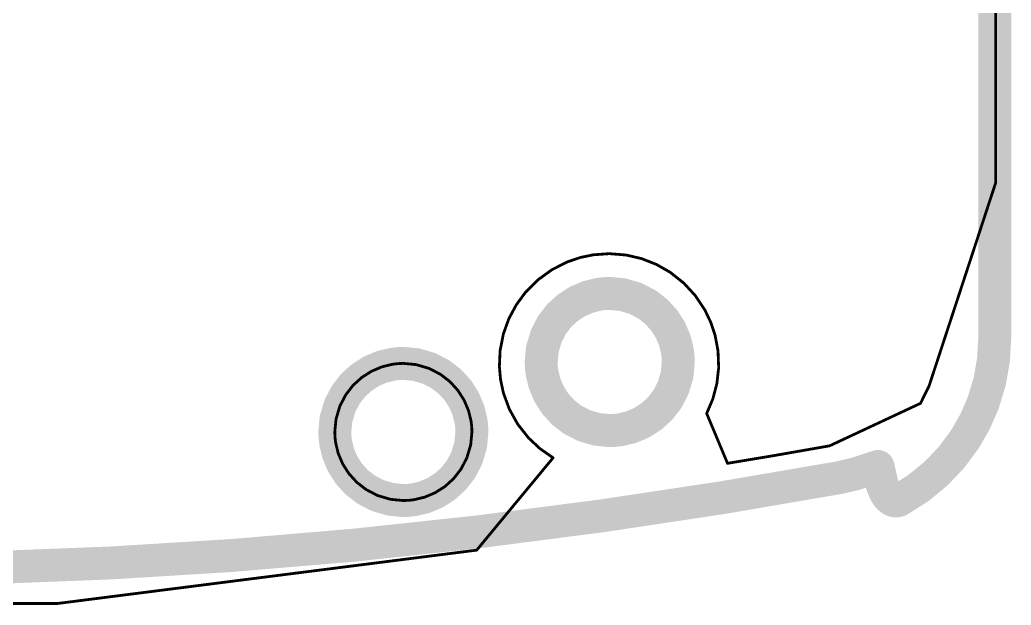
# Model space of a CAD drawing. Extents: x 1.9 to 12.9, y 1.8 to 9.9.
# Drawn here: x 3.381 to 4.804, y 5.466 to 6.306 of the extents above; entities that cross this region are included whole.
import ezdxf

# ---------------------------------------------------------------- set-up
doc = ezdxf.new("R2010")
doc.units = 0
doc.layers.add('MECHANICAL2', color=216, linetype='CONTINUOUS')
doc.layers.add('MECHANICAL3', color=76, linetype='CONTINUOUS')

msp = doc.modelspace()

# ---------------------------------------------------------------- linework, layer by layer
at = {"layer": 'MECHANICAL2', "const_width": 0.0472441}
for points in [[(4.7806612, 5.8484028), (4.7806612, 6.7658584)], [(4.1972652, 5.9085128), (4.2125044, 5.9122048)], [(4.2125044, 5.9122048), (4.2203336, 5.913132)], [(4.2203336, 5.913132), (4.2279852, 5.9134296)], [(4.2279852, 5.9134296), (4.2463764, 5.911696)], [(4.2463764, 5.911696), (4.2651716, 5.9061344)], [(4.1681664, 5.8931664), (4.1822568, 5.902162)], [(4.1822568, 5.902162), (4.1972652, 5.9085128)], [(4.2651716, 5.9061344), (4.2814456, 5.8976452)], [(4.2814456, 5.8976452), (4.2947568, 5.8873164)], [(4.1556732, 5.8817764), (4.1681664, 5.8931664)], [(4.2947568, 5.8873164), (4.3061468, 5.8748228)], [(4.1368548, 5.8521912), (4.1453444, 5.8684648)], [(4.1453444, 5.8684648), (4.1556732, 5.8817764)], [(4.3061468, 5.8748228), (4.3151424, 5.8607328)], [(4.3151424, 5.8607328), (4.3214932, 5.8457244)], [(4.1312936, 5.833396), (4.1368548, 5.8521912)], [(4.3214932, 5.8457244), (4.3251852, 5.8304852)], [(4.7788836, 5.8177584), (4.7806612, 5.8484028)], [(4.12956, 5.8150044), (4.1312936, 5.833396)], [(4.3251852, 5.8304852), (4.3261124, 5.822656)], [(3.9010028, 5.8080856), (3.916242, 5.8117776)], [(3.916242, 5.8117776), (3.9240708, 5.8127048)], [(3.9240708, 5.8127048), (3.9317228, 5.8130024)], [(3.9317228, 5.8130024), (3.950114, 5.8112688)], [(4.12956, 5.8150044), (4.1298576, 5.8073528)], [(4.3246768, 5.7966132), (4.3264104, 5.8150044)], [(4.3261124, 5.822656), (4.3264104, 5.8150044)], [(4.7735892, 5.7875964), (4.7788836, 5.8177584)], [(3.8719044, 5.7927392), (3.885994, 5.8017352)], [(3.885994, 5.8017352), (3.9010028, 5.8080856)], [(3.950114, 5.8112688), (3.9689092, 5.8057072)], [(3.9689092, 5.8057072), (3.9851828, 5.7972184)], [(3.9851828, 5.7972184), (3.9984948, 5.7868896)], [(4.1298576, 5.8073528), (4.1307848, 5.799524)], [(4.1307848, 5.799524), (4.1344768, 5.7842848)], [(3.8594108, 5.7813496), (3.8719044, 5.7927392)], [(3.9984948, 5.7868896), (4.0098852, 5.774396)], [(4.1344768, 5.7842848), (4.1408276, 5.769276)], [(4.3191152, 5.777818), (4.3246768, 5.7966132)], [(4.7642232, 5.756552), (4.7735892, 5.7875964)], [(3.849082, 5.7680376), (3.8594108, 5.7813496)], [(4.0098852, 5.774396), (4.0188804, 5.7603056)], [(4.1408276, 5.769276), (4.1498232, 5.755186)], [(4.310626, 5.761544), (4.3191152, 5.777818)], [(3.8405924, 5.751764), (3.849082, 5.7680376)], [(4.0188804, 5.7603056), (4.0252308, 5.7452976)], [(4.1498232, 5.755186), (4.1612132, 5.7426924)], [(4.3002972, 5.7482324), (4.310626, 5.761544)], [(4.7525576, 5.729702), (4.7642232, 5.756552)], [(3.8350308, 5.7329688), (3.8405924, 5.751764)], [(4.0252308, 5.7452976), (4.0289236, 5.7300584)], [(4.1612132, 5.7426924), (4.1745248, 5.7323636)], [(4.2878036, 5.7368428), (4.3002972, 5.7482324)], [(3.8332972, 5.7145776), (3.8350308, 5.7329688)], [(4.0289236, 5.7300584), (4.02985, 5.7222288)], [(4.1745248, 5.7323636), (4.1907984, 5.7238744)], [(4.2587048, 5.7214964), (4.2737136, 5.7278472)], [(4.2737136, 5.7278472), (4.2878036, 5.7368428)], [(4.7380088, 5.7043372), (4.7525576, 5.729702)], [(3.8332972, 5.7145776), (3.8335956, 5.7069256)], [(4.0284148, 5.6961856), (4.0301476, 5.7145776)], [(4.02985, 5.7222288), (4.0301476, 5.7145776)], [(4.1907984, 5.7238744), (4.2095936, 5.7183128)], [(4.2095936, 5.7183128), (4.2279852, 5.7165792)], [(4.2279852, 5.7165792), (4.2356368, 5.7168772)], [(4.2356368, 5.7168772), (4.2434656, 5.7178044)], [(4.2434656, 5.7178044), (4.2587048, 5.7214964)], [(3.8335956, 5.7069256), (3.8345228, 5.6990968)], [(3.8345228, 5.6990968), (3.838214, 5.6838576)], [(4.7187048, 5.6782856), (4.7380088, 5.7043372)], [(3.838214, 5.6838576), (3.8445652, 5.6688488)], [(4.0228532, 5.6773912), (4.0284148, 5.6961856)], [(4.0143636, 5.6611168), (4.0228532, 5.6773912)], [(4.6963224, 5.6547736), (4.7187048, 5.6782856)], [(3.8445652, 5.6688488), (3.8535612, 5.6547592)], [(4.004034, 5.6478056), (4.0143636, 5.6611168)], [(4.5591116, 5.6492816), (4.5834072, 5.6552972)], [(4.5834072, 5.6552972), (4.5982748, 5.6601788)], [(4.5982748, 5.6601788), (4.6131384, 5.6650732)], [(4.6131384, 5.6650732), (4.6132492, 5.6644608)], [(4.6132492, 5.6644608), (4.613318, 5.664078)], [(4.613318, 5.664078), (4.6133868, 5.6636952)], [(4.6133868, 5.6636952), (4.6190136, 5.6390296)], [(3.8535612, 5.6547592), (3.8649508, 5.6422656)], [(3.8649508, 5.6422656), (3.878262, 5.6319368)], [(3.9915412, 5.636416), (4.004034, 5.6478056)], [(4.3881016, 5.6200256), (4.5591116, 5.6492816)], [(4.6712448, 5.6342048), (4.6963224, 5.6547736)], [(3.878262, 5.6319368), (3.8945364, 5.6234472)], [(3.962442, 5.6210688), (3.9774516, 5.62742)], [(3.9774516, 5.62742), (3.9915412, 5.636416)], [(4.6190136, 5.6390296), (4.6239528, 5.6272096)], [(4.6239528, 5.6272096), (4.6267768, 5.62287)], [(4.6438244, 5.6168604), (4.6712448, 5.6342048)], [(3.8945364, 5.6234472), (3.9133308, 5.6178856)], [(3.9133308, 5.6178856), (3.9317228, 5.616152)], [(3.9317228, 5.616152), (3.939374, 5.6164504)], [(3.939374, 5.6164504), (3.9472036, 5.6173776)], [(3.9472036, 5.6173776), (3.962442, 5.6210688)], [(4.216464, 5.5941704), (4.3881016, 5.6200256)], [(4.6267768, 5.62287), (4.6293168, 5.6199896)], [(4.6293168, 5.6199896), (4.632004, 5.6177988)], [(4.632004, 5.6177988), (4.6345276, 5.6164384)], [(4.6345276, 5.6164384), (4.6368088, 5.6157456)], [(4.6368088, 5.6157456), (4.6387692, 5.6155492)], [(4.6387692, 5.6155492), (4.640416, 5.6156756)], [(4.640416, 5.6156756), (4.642168, 5.6161196)], [(4.642168, 5.6161196), (4.6438244, 5.6168604)], [(4.0370664, 5.5709888), (4.216464, 5.5941704)], [(3.8598884, 5.5520368), (4.0370664, 5.5709888)], [(3.6848768, 5.5372532), (3.8598884, 5.5520368)], [(3.5120356, 5.5265836), (3.6848768, 5.5372532)], [(3.3412912, 5.51997), (3.5120356, 5.5265836)]]:
    msp.add_lwpolyline(points, dxfattribs=at)
at = {"layer": 'MECHANICAL2', "const_width": 0.023622}
for points in [[(4.2006934, 5.9122048, 1), (4.2243154, 5.9122048, 1)], [(4.2006934, 5.9122048, 1), (4.2243154, 5.9122048, 1)], [(4.2085226, 5.913132, 1), (4.2321446, 5.913132, 1)], [(4.2085226, 5.913132, 1), (4.2321446, 5.913132, 1)], [(4.2161742, 5.9134296, 1), (4.2397962, 5.9134296, 1)], [(4.2161742, 5.9134296, 1), (4.2397962, 5.9134296, 1)], [(4.2345654, 5.911696, 1), (4.2581874, 5.911696, 1)], [(4.2345654, 5.911696, 1), (4.2581874, 5.911696, 1)], [(4.1704458, 5.902162, 1), (4.1940678, 5.902162, 1)], [(4.1704458, 5.902162, 1), (4.1940678, 5.902162, 1)], [(4.1854542, 5.9085128, 1), (4.2090762, 5.9085128, 1)], [(4.1854542, 5.9085128, 1), (4.2090762, 5.9085128, 1)], [(4.2533606, 5.9061344, 1), (4.2769826, 5.9061344, 1)], [(4.2533606, 5.9061344, 1), (4.2769826, 5.9061344, 1)], [(4.2696346, 5.8976452, 1), (4.2932566, 5.8976452, 1)], [(4.2696346, 5.8976452, 1), (4.2932566, 5.8976452, 1)], [(4.1563554, 5.8931664, 1), (4.1799774, 5.8931664, 1)], [(4.1563554, 5.8931664, 1), (4.1799774, 5.8931664, 1)], [(4.2829458, 5.8873164, 1), (4.3065678, 5.8873164, 1)], [(4.2829458, 5.8873164, 1), (4.3065678, 5.8873164, 1)], [(4.1335334, 5.8684648, 1), (4.1571554, 5.8684648, 1)], [(4.1335334, 5.8684648, 1), (4.1571554, 5.8684648, 1)], [(4.1438622, 5.8817764, 1), (4.1674842, 5.8817764, 1)], [(4.1438622, 5.8817764, 1), (4.1674842, 5.8817764, 1)], [(4.2943358, 5.8748228, 1), (4.3179578, 5.8748228, 1)], [(4.2943358, 5.8748228, 1), (4.3179578, 5.8748228, 1)], [(4.3033314, 5.8607328, 1), (4.3269534, 5.8607328, 1)], [(4.3033314, 5.8607328, 1), (4.3269534, 5.8607328, 1)], [(4.1250438, 5.8521912, 1), (4.1486658, 5.8521912, 1)], [(4.1250438, 5.8521912, 1), (4.1486658, 5.8521912, 1)], [(4.3096822, 5.8457244, 1), (4.3333042, 5.8457244, 1)], [(4.3096822, 5.8457244, 1), (4.3333042, 5.8457244, 1)], [(4.7688502, 5.8484028, 1), (4.7924722, 5.8484028, 1)], [(4.7688502, 5.8484028, 1), (4.7924722, 5.8484028, 1)], [(4.1194826, 5.833396, 1), (4.1431046, 5.833396, 1)], [(4.1194826, 5.833396, 1), (4.1431046, 5.833396, 1)], [(4.3133742, 5.8304852, 1), (4.3369962, 5.8304852, 1)], [(4.3133742, 5.8304852, 1), (4.3369962, 5.8304852, 1)], [(3.904431, 5.8117776, 1), (3.928053, 5.8117776, 1)], [(3.904431, 5.8117776, 1), (3.928053, 5.8117776, 1)], [(3.9122598, 5.8127048, 1), (3.9358818, 5.8127048, 1)], [(3.9122598, 5.8127048, 1), (3.9358818, 5.8127048, 1)], [(3.9199118, 5.8130024, 1), (3.9435338, 5.8130024, 1)], [(3.9199118, 5.8130024, 1), (3.9435338, 5.8130024, 1)], [(4.117749, 5.8150044, 1), (4.141371, 5.8150044, 1)], [(4.117749, 5.8150044, 1), (4.141371, 5.8150044, 1)], [(4.3143014, 5.822656, 1), (4.3379234, 5.822656, 1)], [(4.3143014, 5.822656, 1), (4.3379234, 5.822656, 1)], [(4.3145994, 5.8150044, 1), (4.3382214, 5.8150044, 1)], [(4.3145994, 5.8150044, 1), (4.3382214, 5.8150044, 1)], [(4.7670726, 5.8177584, 1), (4.7906946, 5.8177584, 1)], [(4.7670726, 5.8177584, 1), (4.7906946, 5.8177584, 1)], [(3.874183, 5.8017352, 1), (3.897805, 5.8017352, 1)], [(3.874183, 5.8017352, 1), (3.897805, 5.8017352, 1)], [(3.8891918, 5.8080856, 1), (3.9128138, 5.8080856, 1)], [(3.8891918, 5.8080856, 1), (3.9128138, 5.8080856, 1)], [(3.938303, 5.8112688, 1), (3.961925, 5.8112688, 1)], [(3.938303, 5.8112688, 1), (3.961925, 5.8112688, 1)], [(3.9570982, 5.8057072, 1), (3.9807202, 5.8057072, 1)], [(3.9570982, 5.8057072, 1), (3.9807202, 5.8057072, 1)], [(3.9733718, 5.7972184, 1), (3.9969938, 5.7972184, 1)], [(3.9733718, 5.7972184, 1), (3.9969938, 5.7972184, 1)], [(4.1180466, 5.8073528, 1), (4.1416686, 5.8073528, 1)], [(4.1180466, 5.8073528, 1), (4.1416686, 5.8073528, 1)], [(4.1189738, 5.799524, 1), (4.1425958, 5.799524, 1)], [(4.1189738, 5.799524, 1), (4.1425958, 5.799524, 1)], [(3.8600934, 5.7927392, 1), (3.8837154, 5.7927392, 1)], [(3.8600934, 5.7927392, 1), (3.8837154, 5.7927392, 1)], [(3.9866838, 5.7868896, 1), (4.0103058, 5.7868896, 1)], [(3.9866838, 5.7868896, 1), (4.0103058, 5.7868896, 1)], [(4.1226658, 5.7842848, 1), (4.1462878, 5.7842848, 1)], [(4.1226658, 5.7842848, 1), (4.1462878, 5.7842848, 1)], [(4.3128658, 5.7966132, 1), (4.3364878, 5.7966132, 1)], [(4.3128658, 5.7966132, 1), (4.3364878, 5.7966132, 1)], [(4.7617782, 5.7875964, 1), (4.7854002, 5.7875964, 1)], [(4.7617782, 5.7875964, 1), (4.7854002, 5.7875964, 1)], [(3.8475998, 5.7813496, 1), (3.8712218, 5.7813496, 1)], [(3.8475998, 5.7813496, 1), (3.8712218, 5.7813496, 1)], [(3.9980742, 5.774396, 1), (4.0216962, 5.774396, 1)], [(3.9980742, 5.774396, 1), (4.0216962, 5.774396, 1)], [(4.1290166, 5.769276, 1), (4.1526386, 5.769276, 1)], [(4.1290166, 5.769276, 1), (4.1526386, 5.769276, 1)], [(4.3073042, 5.777818, 1), (4.3309262, 5.777818, 1)], [(4.3073042, 5.777818, 1), (4.3309262, 5.777818, 1)], [(3.837271, 5.7680376, 1), (3.860893, 5.7680376, 1)], [(3.837271, 5.7680376, 1), (3.860893, 5.7680376, 1)], [(4.0070694, 5.7603056, 1), (4.0306914, 5.7603056, 1)], [(4.0070694, 5.7603056, 1), (4.0306914, 5.7603056, 1)], [(4.1380122, 5.755186, 1), (4.1616342, 5.755186, 1)], [(4.1380122, 5.755186, 1), (4.1616342, 5.755186, 1)], [(4.298815, 5.761544, 1), (4.322437, 5.761544, 1)], [(4.298815, 5.761544, 1), (4.322437, 5.761544, 1)], [(4.7524122, 5.756552, 1), (4.7760342, 5.756552, 1)], [(4.7524122, 5.756552, 1), (4.7760342, 5.756552, 1)], [(3.8287814, 5.751764, 1), (3.8524034, 5.751764, 1)], [(3.8287814, 5.751764, 1), (3.8524034, 5.751764, 1)], [(4.0134198, 5.7452976, 1), (4.0370418, 5.7452976, 1)], [(4.0134198, 5.7452976, 1), (4.0370418, 5.7452976, 1)], [(4.1494022, 5.7426924, 1), (4.1730242, 5.7426924, 1)], [(4.1494022, 5.7426924, 1), (4.1730242, 5.7426924, 1)], [(4.2884862, 5.7482324, 1), (4.3121082, 5.7482324, 1)], [(4.2884862, 5.7482324, 1), (4.3121082, 5.7482324, 1)], [(3.8232198, 5.7329688, 1), (3.8468418, 5.7329688, 1)], [(3.8232198, 5.7329688, 1), (3.8468418, 5.7329688, 1)], [(4.0171126, 5.7300584, 1), (4.0407346, 5.7300584, 1)], [(4.0171126, 5.7300584, 1), (4.0407346, 5.7300584, 1)], [(4.1627138, 5.7323636, 1), (4.1863358, 5.7323636, 1)], [(4.1627138, 5.7323636, 1), (4.1863358, 5.7323636, 1)], [(4.2619026, 5.7278472, 1), (4.2855246, 5.7278472, 1)], [(4.2619026, 5.7278472, 1), (4.2855246, 5.7278472, 1)], [(4.2759926, 5.7368428, 1), (4.2996146, 5.7368428, 1)], [(4.2759926, 5.7368428, 1), (4.2996146, 5.7368428, 1)], [(4.7407466, 5.729702, 1), (4.7643686, 5.729702, 1)], [(4.7407466, 5.729702, 1), (4.7643686, 5.729702, 1)], [(3.8214862, 5.7145776, 1), (3.8451082, 5.7145776, 1)], [(3.8214862, 5.7145776, 1), (3.8451082, 5.7145776, 1)], [(4.018039, 5.7222288, 1), (4.041661, 5.7222288, 1)], [(4.018039, 5.7222288, 1), (4.041661, 5.7222288, 1)], [(4.0183366, 5.7145776, 1), (4.0419586, 5.7145776, 1)], [(4.0183366, 5.7145776, 1), (4.0419586, 5.7145776, 1)], [(4.1789874, 5.7238744, 1), (4.2026094, 5.7238744, 1)], [(4.1789874, 5.7238744, 1), (4.2026094, 5.7238744, 1)], [(4.1977826, 5.7183128, 1), (4.2214046, 5.7183128, 1)], [(4.1977826, 5.7183128, 1), (4.2214046, 5.7183128, 1)], [(4.2161742, 5.7165792, 1), (4.2397962, 5.7165792, 1)], [(4.2161742, 5.7165792, 1), (4.2397962, 5.7165792, 1)], [(4.2238258, 5.7168772, 1), (4.2474478, 5.7168772, 1)], [(4.2238258, 5.7168772, 1), (4.2474478, 5.7168772, 1)], [(4.2316546, 5.7178044, 1), (4.2552766, 5.7178044, 1)], [(4.2316546, 5.7178044, 1), (4.2552766, 5.7178044, 1)], [(4.2468938, 5.7214964, 1), (4.2705158, 5.7214964, 1)], [(4.2468938, 5.7214964, 1), (4.2705158, 5.7214964, 1)], [(3.8217846, 5.7069256, 1), (3.8454066, 5.7069256, 1)], [(3.8217846, 5.7069256, 1), (3.8454066, 5.7069256, 1)], [(3.8227118, 5.6990968, 1), (3.8463338, 5.6990968, 1)], [(3.8227118, 5.6990968, 1), (3.8463338, 5.6990968, 1)], [(4.7261978, 5.7043372, 1), (4.7498198, 5.7043372, 1)], [(4.7261978, 5.7043372, 1), (4.7498198, 5.7043372, 1)], [(3.826403, 5.6838576, 1), (3.850025, 5.6838576, 1)], [(3.826403, 5.6838576, 1), (3.850025, 5.6838576, 1)], [(4.0166038, 5.6961856, 1), (4.0402258, 5.6961856, 1)], [(4.0166038, 5.6961856, 1), (4.0402258, 5.6961856, 1)], [(4.0110422, 5.6773912, 1), (4.0346642, 5.6773912, 1)], [(4.0110422, 5.6773912, 1), (4.0346642, 5.6773912, 1)], [(4.7068938, 5.6782856, 1), (4.7305158, 5.6782856, 1)], [(4.7068938, 5.6782856, 1), (4.7305158, 5.6782856, 1)], [(3.8327542, 5.6688488, 1), (3.8563762, 5.6688488, 1)], [(3.8327542, 5.6688488, 1), (3.8563762, 5.6688488, 1)], [(4.0025526, 5.6611168, 1), (4.0261746, 5.6611168, 1)], [(4.0025526, 5.6611168, 1), (4.0261746, 5.6611168, 1)], [(4.5715962, 5.6552972, 1), (4.5952182, 5.6552972, 1)], [(4.5715962, 5.6552972, 1), (4.5952182, 5.6552972, 1)], [(4.5864638, 5.6601788, 1), (4.6100858, 5.6601788, 1)], [(4.5864638, 5.6601788, 1), (4.6100858, 5.6601788, 1)], [(4.6013274, 5.6650732, 1), (4.6249494, 5.6650732, 1)], [(4.6013274, 5.6650732, 1), (4.6249494, 5.6650732, 1)], [(4.6014382, 5.6644608, 1), (4.6250602, 5.6644608, 1)], [(4.6014382, 5.6644608, 1), (4.6250602, 5.6644608, 1)], [(4.601507, 5.664078, 1), (4.625129, 5.664078, 1)], [(4.601507, 5.664078, 1), (4.625129, 5.664078, 1)], [(4.6015758, 5.6636952, 1), (4.6251978, 5.6636952, 1)], [(4.6015758, 5.6636952, 1), (4.6251978, 5.6636952, 1)], [(3.8417502, 5.6547592, 1), (3.8653722, 5.6547592, 1)], [(3.8417502, 5.6547592, 1), (3.8653722, 5.6547592, 1)], [(3.8531398, 5.6422656, 1), (3.8767618, 5.6422656, 1)], [(3.8531398, 5.6422656, 1), (3.8767618, 5.6422656, 1)], [(3.992223, 5.6478056, 1), (4.015845, 5.6478056, 1)], [(3.992223, 5.6478056, 1), (4.015845, 5.6478056, 1)], [(4.5473006, 5.6492816, 1), (4.5709226, 5.6492816, 1)], [(4.5473006, 5.6492816, 1), (4.5709226, 5.6492816, 1)], [(4.6845114, 5.6547736, 1), (4.7081334, 5.6547736, 1)], [(4.6845114, 5.6547736, 1), (4.7081334, 5.6547736, 1)], [(3.866451, 5.6319368, 1), (3.890073, 5.6319368, 1)], [(3.866451, 5.6319368, 1), (3.890073, 5.6319368, 1)], [(3.9656406, 5.62742, 1), (3.9892626, 5.62742, 1)], [(3.9656406, 5.62742, 1), (3.9892626, 5.62742, 1)], [(3.9797302, 5.636416, 1), (4.0033522, 5.636416, 1)], [(3.9797302, 5.636416, 1), (4.0033522, 5.636416, 1)], [(4.6072026, 5.6390296, 1), (4.6308246, 5.6390296, 1)], [(4.6072026, 5.6390296, 1), (4.6308246, 5.6390296, 1)], [(4.6121418, 5.6272096, 1), (4.6357638, 5.6272096, 1)], [(4.6121418, 5.6272096, 1), (4.6357638, 5.6272096, 1)], [(4.6594338, 5.6342048, 1), (4.6830558, 5.6342048, 1)], [(4.6594338, 5.6342048, 1), (4.6830558, 5.6342048, 1)], [(3.8827254, 5.6234472, 1), (3.9063474, 5.6234472, 1)], [(3.8827254, 5.6234472, 1), (3.9063474, 5.6234472, 1)], [(3.9015198, 5.6178856, 1), (3.9251418, 5.6178856, 1)], [(3.9015198, 5.6178856, 1), (3.9251418, 5.6178856, 1)], [(3.9199118, 5.616152, 1), (3.9435338, 5.616152, 1)], [(3.9199118, 5.616152, 1), (3.9435338, 5.616152, 1)], [(3.927563, 5.6164504, 1), (3.951185, 5.6164504, 1)], [(3.927563, 5.6164504, 1), (3.951185, 5.6164504, 1)], [(3.9353926, 5.6173776, 1), (3.9590146, 5.6173776, 1)], [(3.9353926, 5.6173776, 1), (3.9590146, 5.6173776, 1)], [(3.950631, 5.6210688, 1), (3.974253, 5.6210688, 1)], [(3.950631, 5.6210688, 1), (3.974253, 5.6210688, 1)], [(4.3762906, 5.6200256, 1), (4.3999126, 5.6200256, 1)], [(4.3762906, 5.6200256, 1), (4.3999126, 5.6200256, 1)], [(4.6149658, 5.62287, 1), (4.6385878, 5.62287, 1)], [(4.6149658, 5.62287, 1), (4.6385878, 5.62287, 1)], [(4.6175058, 5.6199896, 1), (4.6411278, 5.6199896, 1)], [(4.6175058, 5.6199896, 1), (4.6411278, 5.6199896, 1)], [(4.620193, 5.6177988, 1), (4.643815, 5.6177988, 1)], [(4.620193, 5.6177988, 1), (4.643815, 5.6177988, 1)], [(4.6227166, 5.6164384, 1), (4.6463386, 5.6164384, 1)], [(4.6227166, 5.6164384, 1), (4.6463386, 5.6164384, 1)], [(4.6249978, 5.6157456, 1), (4.6486198, 5.6157456, 1)], [(4.6249978, 5.6157456, 1), (4.6486198, 5.6157456, 1)], [(4.6269582, 5.6155492, 1), (4.6505802, 5.6155492, 1)], [(4.6269582, 5.6155492, 1), (4.6505802, 5.6155492, 1)], [(4.628605, 5.6156756, 1), (4.652227, 5.6156756, 1)], [(4.628605, 5.6156756, 1), (4.652227, 5.6156756, 1)], [(4.630357, 5.6161196, 1), (4.653979, 5.6161196, 1)], [(4.630357, 5.6161196, 1), (4.653979, 5.6161196, 1)], [(4.6320134, 5.6168604, 1), (4.6556354, 5.6168604, 1)], [(4.6320134, 5.6168604, 1), (4.6556354, 5.6168604, 1)], [(4.204653, 5.5941704, 1), (4.228275, 5.5941704, 1)], [(4.204653, 5.5941704, 1), (4.228275, 5.5941704, 1)], [(4.0252554, 5.5709888, 1), (4.0488774, 5.5709888, 1)], [(4.0252554, 5.5709888, 1), (4.0488774, 5.5709888, 1)], [(3.8480774, 5.5520368, 1), (3.8716994, 5.5520368, 1)], [(3.8480774, 5.5520368, 1), (3.8716994, 5.5520368, 1)], [(3.6730658, 5.5372532, 1), (3.6966878, 5.5372532, 1)], [(3.6730658, 5.5372532, 1), (3.6966878, 5.5372532, 1)], [(3.5002246, 5.5265836, 1), (3.5238466, 5.5265836, 1)], [(3.5002246, 5.5265836, 1), (3.5238466, 5.5265836, 1)]]:
    msp.add_lwpolyline(points, format="xyb", close=True, dxfattribs=at)
at = {"layer": 'MECHANICAL3', "const_width": 0.004}
for points in [[(4.7820148, 6.0720836), (4.7820148, 6.5631103)], [(4.6864052, 5.7806144), (4.7820148, 6.0720836)], [(4.1671524, 5.958668), (4.185762, 5.9649888)], [(4.185762, 5.9649888), (4.2042836, 5.968836)], [(4.2042836, 5.968836), (4.2273844, 5.9704824)], [(4.2273844, 5.9704824), (4.2515268, 5.9685608)], [(4.2515268, 5.9685608), (4.2738116, 5.963364)], [(4.2738116, 5.963364), (4.2949972, 5.9550456)], [(4.1249684, 5.9329616), (4.1451124, 5.94752)], [(4.1451124, 5.94752), (4.1671524, 5.958668)], [(4.2949972, 5.9550456), (4.3146628, 5.9438264)], [(4.1072644, 5.9152952), (4.1249684, 5.9329616)], [(4.3146628, 5.9438264), (4.3342692, 5.9282976)], [(4.3342692, 5.9282976), (4.3510724, 5.9099848)], [(4.093834, 5.8970688), (4.1072644, 5.9152952)], [(4.3510724, 5.9099848), (4.3647108, 5.8893928)], [(4.083106, 5.876996), (4.093834, 5.8970688)], [(4.0753508, 5.8554664), (4.083106, 5.876996)], [(4.3647108, 5.8893928), (4.3731524, 5.871644)], [(4.3731524, 5.871644), (4.37913, 5.8536968)], [(4.070634, 5.8317112), (4.0753508, 5.8554664)], [(4.37913, 5.8536968), (4.3834532, 5.8309448)], [(4.0695796, 5.808576), (4.070634, 5.8317112)], [(4.3834532, 5.8309448), (4.384354, 5.8067424)], [(3.885994, 5.8017352), (3.9010028, 5.8080856)], [(3.9010028, 5.8080856), (3.916242, 5.8117776)], [(3.916242, 5.8117776), (3.9240708, 5.8127048)], [(3.9240708, 5.8127048), (3.9317228, 5.8130024)], [(3.9317228, 5.8130024), (3.950114, 5.8112688)], [(3.950114, 5.8112688), (3.9689092, 5.8057072)], [(3.9689092, 5.8057072), (3.9851828, 5.7972184)], [(4.0695796, 5.808576), (4.0712468, 5.7897328)], [(4.381786, 5.7840032), (4.384354, 5.8067424)], [(3.8594108, 5.7813496), (3.8719044, 5.7927392)], [(3.8719044, 5.7927392), (3.885994, 5.8017352)], [(3.9851828, 5.7972184), (3.9984948, 5.7868896)], [(3.849082, 5.7680376), (3.8594108, 5.7813496)], [(3.9984948, 5.7868896), (4.0098852, 5.774396)], [(4.0712468, 5.7897328), (4.0753588, 5.7705136)], [(4.3759892, 5.7619944), (4.381786, 5.7840032)], [(4.674114, 5.7556792), (4.6864052, 5.7806144)], [(3.8405924, 5.751764), (3.849082, 5.7680376)], [(4.0098852, 5.774396), (4.0188804, 5.7603056)], [(4.0753588, 5.7705136), (4.083866, 5.7473272)], [(4.3671348, 5.7411568), (4.3759892, 5.7619944)], [(3.8350308, 5.7329688), (3.8405924, 5.751764)], [(4.0188804, 5.7603056), (4.0252308, 5.7452976)], [(4.543794, 5.6947584), (4.674114, 5.7556792)], [(4.0252308, 5.7452976), (4.0289236, 5.7300584)], [(4.083866, 5.7473272), (4.0959812, 5.7256256)], [(4.3671348, 5.7411568), (4.3970996, 5.6695616)], [(3.8332972, 5.7145776), (3.8350308, 5.7329688)], [(4.0289236, 5.7300584), (4.02985, 5.7222288)], [(4.02985, 5.7222288), (4.0301476, 5.7145776)], [(4.0959812, 5.7256256), (4.1114676, 5.7059856)], [(3.8332972, 5.7145776), (3.8335956, 5.7069256)], [(3.8335956, 5.7069256), (3.8345228, 5.6990968)], [(4.0284148, 5.6961856), (4.0301476, 5.7145776)], [(4.1114676, 5.7059856), (4.1280068, 5.6905248)], [(3.8345228, 5.6990968), (3.838214, 5.6838576)], [(4.0228532, 5.6773912), (4.0284148, 5.6961856)], [(4.465658, 5.6810216), (4.534106, 5.6930216)], [(4.534106, 5.6930216), (4.5384132, 5.6937936)], [(4.5384132, 5.6937936), (4.5411028, 5.694276)], [(4.5411028, 5.694276), (4.543794, 5.6947584)], [(3.838214, 5.6838576), (3.8445652, 5.6688488)], [(4.0143636, 5.6611168), (4.0228532, 5.6773912)], [(4.0370148, 5.545), (4.1466964, 5.6775344)], [(4.1280068, 5.6905248), (4.1466964, 5.6775344)], [(4.3970996, 5.6695616), (4.465658, 5.6810216)], [(3.8445652, 5.6688488), (3.8535612, 5.6547592)], [(3.8535612, 5.6547592), (3.8649508, 5.6422656)], [(4.004034, 5.6478056), (4.0143636, 5.6611168)], [(3.8649508, 5.6422656), (3.878262, 5.6319368)], [(3.9774516, 5.62742), (3.9915412, 5.636416)], [(3.9915412, 5.636416), (4.004034, 5.6478056)], [(3.878262, 5.6319368), (3.8945364, 5.6234472)], [(3.8945364, 5.6234472), (3.9133308, 5.6178856)], [(3.9472036, 5.6173776), (3.962442, 5.6210688)], [(3.962442, 5.6210688), (3.9774516, 5.62742)], [(3.9133308, 5.6178856), (3.9317228, 5.616152)], [(3.9317228, 5.616152), (3.939374, 5.6164504)], [(3.939374, 5.6164504), (3.9472036, 5.6173776)], [(3.4354644, 5.4684456), (4.0370148, 5.545)], [(2.8640148, 5.468), (3.4354644, 5.4684456)]]:
    msp.add_lwpolyline(points, dxfattribs=at)
at = {"layer": 'MECHANICAL3', "const_width": 0.002}
for points in [[(4.7810148, 6.0720836, 1), (4.7830148, 6.0720836, 1)], [(4.7810148, 6.0720836, 1), (4.7830148, 6.0720836, 1)], [(4.184762, 5.9649888, 1), (4.186762, 5.9649888, 1)], [(4.184762, 5.9649888, 1), (4.186762, 5.9649888, 1)], [(4.2032836, 5.968836, 1), (4.2052836, 5.968836, 1)], [(4.2032836, 5.968836, 1), (4.2052836, 5.968836, 1)], [(4.2263844, 5.9704824, 1), (4.2283844, 5.9704824, 1)], [(4.2263844, 5.9704824, 1), (4.2283844, 5.9704824, 1)], [(4.2505268, 5.9685608, 1), (4.2525268, 5.9685608, 1)], [(4.2505268, 5.9685608, 1), (4.2525268, 5.9685608, 1)], [(4.2728116, 5.963364, 1), (4.2748116, 5.963364, 1)], [(4.2728116, 5.963364, 1), (4.2748116, 5.963364, 1)], [(4.1441124, 5.94752, 1), (4.1461124, 5.94752, 1)], [(4.1441124, 5.94752, 1), (4.1461124, 5.94752, 1)], [(4.1661524, 5.958668, 1), (4.1681524, 5.958668, 1)], [(4.1661524, 5.958668, 1), (4.1681524, 5.958668, 1)], [(4.2939972, 5.9550456, 1), (4.2959972, 5.9550456, 1)], [(4.2939972, 5.9550456, 1), (4.2959972, 5.9550456, 1)], [(4.1239684, 5.9329616, 1), (4.1259684, 5.9329616, 1)], [(4.1239684, 5.9329616, 1), (4.1259684, 5.9329616, 1)], [(4.3136628, 5.9438264, 1), (4.3156628, 5.9438264, 1)], [(4.3136628, 5.9438264, 1), (4.3156628, 5.9438264, 1)], [(4.3332692, 5.9282976, 1), (4.3352692, 5.9282976, 1)], [(4.3332692, 5.9282976, 1), (4.3352692, 5.9282976, 1)], [(4.1062644, 5.9152952, 1), (4.1082644, 5.9152952, 1)], [(4.1062644, 5.9152952, 1), (4.1082644, 5.9152952, 1)], [(4.3500724, 5.9099848, 1), (4.3520724, 5.9099848, 1)], [(4.3500724, 5.9099848, 1), (4.3520724, 5.9099848, 1)], [(4.092834, 5.8970688, 1), (4.094834, 5.8970688, 1)], [(4.092834, 5.8970688, 1), (4.094834, 5.8970688, 1)], [(4.082106, 5.876996, 1), (4.084106, 5.876996, 1)], [(4.082106, 5.876996, 1), (4.084106, 5.876996, 1)], [(4.3637108, 5.8893928, 1), (4.3657108, 5.8893928, 1)], [(4.3637108, 5.8893928, 1), (4.3657108, 5.8893928, 1)], [(4.3721524, 5.871644, 1), (4.3741524, 5.871644, 1)], [(4.3721524, 5.871644, 1), (4.3741524, 5.871644, 1)], [(4.0743508, 5.8554664, 1), (4.0763508, 5.8554664, 1)], [(4.0743508, 5.8554664, 1), (4.0763508, 5.8554664, 1)], [(4.37813, 5.8536968, 1), (4.38013, 5.8536968, 1)], [(4.37813, 5.8536968, 1), (4.38013, 5.8536968, 1)], [(4.069634, 5.8317112, 1), (4.071634, 5.8317112, 1)], [(4.069634, 5.8317112, 1), (4.071634, 5.8317112, 1)], [(4.3824532, 5.8309448, 1), (4.3844532, 5.8309448, 1)], [(4.3824532, 5.8309448, 1), (4.3844532, 5.8309448, 1)], [(3.9000028, 5.8080856, 1), (3.9020028, 5.8080856, 1)], [(3.9000028, 5.8080856, 1), (3.9020028, 5.8080856, 1)], [(3.915242, 5.8117776, 1), (3.917242, 5.8117776, 1)], [(3.915242, 5.8117776, 1), (3.917242, 5.8117776, 1)], [(3.9230708, 5.8127048, 1), (3.9250708, 5.8127048, 1)], [(3.9230708, 5.8127048, 1), (3.9250708, 5.8127048, 1)], [(3.9307228, 5.8130024, 1), (3.9327228, 5.8130024, 1)], [(3.9307228, 5.8130024, 1), (3.9327228, 5.8130024, 1)], [(3.949114, 5.8112688, 1), (3.951114, 5.8112688, 1)], [(3.949114, 5.8112688, 1), (3.951114, 5.8112688, 1)], [(3.9679092, 5.8057072, 1), (3.9699092, 5.8057072, 1)], [(3.9679092, 5.8057072, 1), (3.9699092, 5.8057072, 1)], [(4.0685796, 5.808576, 1), (4.0705796, 5.808576, 1)], [(4.0685796, 5.808576, 1), (4.0705796, 5.808576, 1)], [(4.383354, 5.8067424, 1), (4.385354, 5.8067424, 1)], [(4.383354, 5.8067424, 1), (4.385354, 5.8067424, 1)], [(3.8709044, 5.7927392, 1), (3.8729044, 5.7927392, 1)], [(3.8709044, 5.7927392, 1), (3.8729044, 5.7927392, 1)], [(3.884994, 5.8017352, 1), (3.886994, 5.8017352, 1)], [(3.884994, 5.8017352, 1), (3.886994, 5.8017352, 1)], [(3.9841828, 5.7972184, 1), (3.9861828, 5.7972184, 1)], [(3.9841828, 5.7972184, 1), (3.9861828, 5.7972184, 1)], [(3.8584108, 5.7813496, 1), (3.8604108, 5.7813496, 1)], [(3.8584108, 5.7813496, 1), (3.8604108, 5.7813496, 1)], [(3.9974948, 5.7868896, 1), (3.9994948, 5.7868896, 1)], [(3.9974948, 5.7868896, 1), (3.9994948, 5.7868896, 1)], [(4.0702468, 5.7897328, 1), (4.0722468, 5.7897328, 1)], [(4.0702468, 5.7897328, 1), (4.0722468, 5.7897328, 1)], [(4.380786, 5.7840032, 1), (4.382786, 5.7840032, 1)], [(4.380786, 5.7840032, 1), (4.382786, 5.7840032, 1)], [(4.6854052, 5.7806144, 1), (4.6874052, 5.7806144, 1)], [(4.6854052, 5.7806144, 1), (4.6874052, 5.7806144, 1)], [(3.848082, 5.7680376, 1), (3.850082, 5.7680376, 1)], [(3.848082, 5.7680376, 1), (3.850082, 5.7680376, 1)], [(4.0088852, 5.774396, 1), (4.0108852, 5.774396, 1)], [(4.0088852, 5.774396, 1), (4.0108852, 5.774396, 1)], [(4.0743588, 5.7705136, 1), (4.0763588, 5.7705136, 1)], [(4.0743588, 5.7705136, 1), (4.0763588, 5.7705136, 1)], [(4.3749892, 5.7619944, 1), (4.3769892, 5.7619944, 1)], [(4.3749892, 5.7619944, 1), (4.3769892, 5.7619944, 1)], [(3.8395924, 5.751764, 1), (3.8415924, 5.751764, 1)], [(3.8395924, 5.751764, 1), (3.8415924, 5.751764, 1)], [(4.0178804, 5.7603056, 1), (4.0198804, 5.7603056, 1)], [(4.0178804, 5.7603056, 1), (4.0198804, 5.7603056, 1)], [(4.673114, 5.7556792, 1), (4.675114, 5.7556792, 1)], [(4.673114, 5.7556792, 1), (4.675114, 5.7556792, 1)], [(4.0242308, 5.7452976, 1), (4.0262308, 5.7452976, 1)], [(4.0242308, 5.7452976, 1), (4.0262308, 5.7452976, 1)], [(4.082866, 5.7473272, 1), (4.084866, 5.7473272, 1)], [(4.082866, 5.7473272, 1), (4.084866, 5.7473272, 1)], [(4.3661348, 5.7411568, 1), (4.3681348, 5.7411568, 1)], [(4.3661348, 5.7411568, 1), (4.3681348, 5.7411568, 1)], [(3.8340308, 5.7329688, 1), (3.8360308, 5.7329688, 1)], [(3.8340308, 5.7329688, 1), (3.8360308, 5.7329688, 1)], [(4.0279236, 5.7300584, 1), (4.0299236, 5.7300584, 1)], [(4.0279236, 5.7300584, 1), (4.0299236, 5.7300584, 1)], [(4.02885, 5.7222288, 1), (4.03085, 5.7222288, 1)], [(4.02885, 5.7222288, 1), (4.03085, 5.7222288, 1)], [(4.0949812, 5.7256256, 1), (4.0969812, 5.7256256, 1)], [(4.0949812, 5.7256256, 1), (4.0969812, 5.7256256, 1)], [(3.8322972, 5.7145776, 1), (3.8342972, 5.7145776, 1)], [(3.8322972, 5.7145776, 1), (3.8342972, 5.7145776, 1)], [(3.8325956, 5.7069256, 1), (3.8345956, 5.7069256, 1)], [(3.8325956, 5.7069256, 1), (3.8345956, 5.7069256, 1)], [(4.0291476, 5.7145776, 1), (4.0311476, 5.7145776, 1)], [(4.0291476, 5.7145776, 1), (4.0311476, 5.7145776, 1)], [(4.1104676, 5.7059856, 1), (4.1124676, 5.7059856, 1)], [(4.1104676, 5.7059856, 1), (4.1124676, 5.7059856, 1)], [(3.8335228, 5.6990968, 1), (3.8355228, 5.6990968, 1)], [(3.8335228, 5.6990968, 1), (3.8355228, 5.6990968, 1)], [(4.0274148, 5.6961856, 1), (4.0294148, 5.6961856, 1)], [(4.0274148, 5.6961856, 1), (4.0294148, 5.6961856, 1)], [(4.533106, 5.6930216, 1), (4.535106, 5.6930216, 1)], [(4.533106, 5.6930216, 1), (4.535106, 5.6930216, 1)], [(4.5374132, 5.6937936, 1), (4.5394132, 5.6937936, 1)], [(4.5374132, 5.6937936, 1), (4.5394132, 5.6937936, 1)], [(4.5401028, 5.694276, 1), (4.5421028, 5.694276, 1)], [(4.5401028, 5.694276, 1), (4.5421028, 5.694276, 1)], [(4.542794, 5.6947584, 1), (4.544794, 5.6947584, 1)], [(4.542794, 5.6947584, 1), (4.544794, 5.6947584, 1)], [(3.837214, 5.6838576, 1), (3.839214, 5.6838576, 1)], [(3.837214, 5.6838576, 1), (3.839214, 5.6838576, 1)], [(4.0218532, 5.6773912, 1), (4.0238532, 5.6773912, 1)], [(4.0218532, 5.6773912, 1), (4.0238532, 5.6773912, 1)], [(4.1270068, 5.6905248, 1), (4.1290068, 5.6905248, 1)], [(4.1270068, 5.6905248, 1), (4.1290068, 5.6905248, 1)], [(4.1456964, 5.6775344, 1), (4.1476964, 5.6775344, 1)], [(4.1456964, 5.6775344, 1), (4.1476964, 5.6775344, 1)], [(4.464658, 5.6810216, 1), (4.466658, 5.6810216, 1)], [(4.464658, 5.6810216, 1), (4.466658, 5.6810216, 1)], [(3.8435652, 5.6688488, 1), (3.8455652, 5.6688488, 1)], [(3.8435652, 5.6688488, 1), (3.8455652, 5.6688488, 1)], [(4.3960996, 5.6695616, 1), (4.3980996, 5.6695616, 1)], [(4.3960996, 5.6695616, 1), (4.3980996, 5.6695616, 1)], [(3.8525612, 5.6547592, 1), (3.8545612, 5.6547592, 1)], [(3.8525612, 5.6547592, 1), (3.8545612, 5.6547592, 1)], [(4.0133636, 5.6611168, 1), (4.0153636, 5.6611168, 1)], [(4.0133636, 5.6611168, 1), (4.0153636, 5.6611168, 1)], [(3.8639508, 5.6422656, 1), (3.8659508, 5.6422656, 1)], [(3.8639508, 5.6422656, 1), (3.8659508, 5.6422656, 1)], [(3.9905412, 5.636416, 1), (3.9925412, 5.636416, 1)], [(3.9905412, 5.636416, 1), (3.9925412, 5.636416, 1)], [(4.003034, 5.6478056, 1), (4.005034, 5.6478056, 1)], [(4.003034, 5.6478056, 1), (4.005034, 5.6478056, 1)], [(3.877262, 5.6319368, 1), (3.879262, 5.6319368, 1)], [(3.877262, 5.6319368, 1), (3.879262, 5.6319368, 1)], [(3.8935364, 5.6234472, 1), (3.8955364, 5.6234472, 1)], [(3.8935364, 5.6234472, 1), (3.8955364, 5.6234472, 1)], [(3.961442, 5.6210688, 1), (3.963442, 5.6210688, 1)], [(3.961442, 5.6210688, 1), (3.963442, 5.6210688, 1)], [(3.9764516, 5.62742, 1), (3.9784516, 5.62742, 1)], [(3.9764516, 5.62742, 1), (3.9784516, 5.62742, 1)], [(3.9123308, 5.6178856, 1), (3.9143308, 5.6178856, 1)], [(3.9123308, 5.6178856, 1), (3.9143308, 5.6178856, 1)], [(3.9307228, 5.616152, 1), (3.9327228, 5.616152, 1)], [(3.9307228, 5.616152, 1), (3.9327228, 5.616152, 1)], [(3.938374, 5.6164504, 1), (3.940374, 5.6164504, 1)], [(3.938374, 5.6164504, 1), (3.940374, 5.6164504, 1)], [(3.9462036, 5.6173776, 1), (3.9482036, 5.6173776, 1)], [(3.9462036, 5.6173776, 1), (3.9482036, 5.6173776, 1)], [(4.0360148, 5.545, 1), (4.0380148, 5.545, 1)], [(4.0360148, 5.545, 1), (4.0380148, 5.545, 1)], [(3.4344644, 5.4684456, 1), (3.4364644, 5.4684456, 1)], [(3.4344644, 5.4684456, 1), (3.4364644, 5.4684456, 1)]]:
    msp.add_lwpolyline(points, format="xyb", close=True, dxfattribs=at)

doc.saveas('drawing.dxf')
